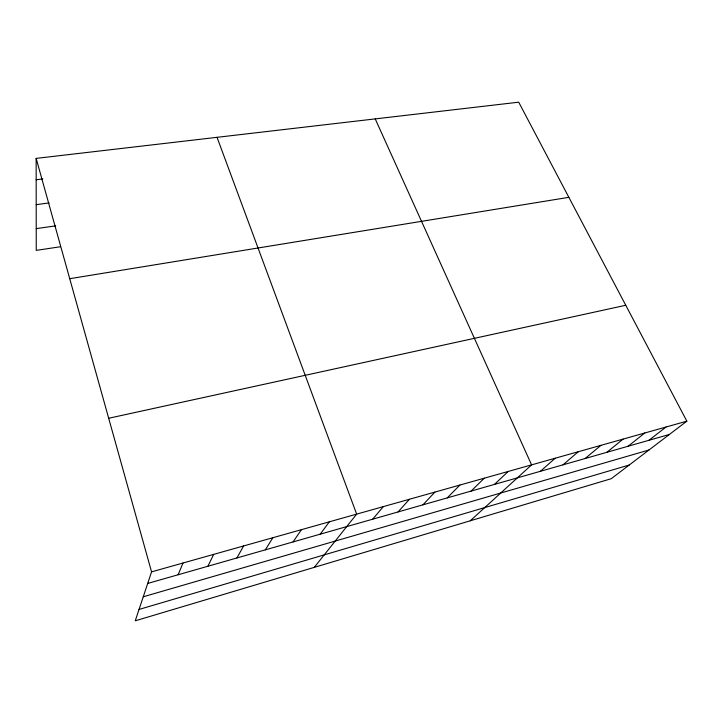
<?xml version="1.0" encoding="UTF-8"?>
<svg xmlns="http://www.w3.org/2000/svg" width="723" height="723" viewBox="0 0 723 723"><rect width="100%" height="100%" fill="white"/><g stroke="black" fill="none" stroke-linecap="round" stroke-linejoin="round"><path stroke-width="1.08" d="M36.15 158.391L151.559 571.866L135.255 620.813L611.287 478.68L686.85 421.157L518.707 102.187L36.15 158.391L36.249 250.384L60.361 246.751M178.138 574.749L183 563.018M207.872 566.263L213.674 554.378M236.909 557.966L243.624 545.946M265.296 549.86L272.878 537.713M293.05 541.934L301.446 529.67M320.181 534.189L329.363 521.807M314.288 567.356L356.647 514.125L217.036 137.325M372.679 519.195L383.317 506.615M398.075 511.938L409.399 499.277M422.937 504.835L434.912 492.092M447.284 497.885L459.864 485.07M471.116 491.08L484.283 478.192M494.46 484.41L508.188 471.459M470.266 520.786L531.595 464.871L375.228 118.897M540.406 471.288L555.201 458.228M563.009 464.835L578.301 451.721M585.151 458.509L600.921 445.35M606.841 452.318L623.072 439.114M628.106 446.245L644.762 433.005M648.947 440.289L666.019 427.022M139.042 609.444L629.245 465.006M143.262 596.782L648.956 450.004M147.709 583.443L669.39 434.451M151.559 571.866L686.85 421.157M108.685 418.256L625.756 305.26M69.733 278.698L568.856 197.325M36.222 228.622L55.707 225.847M36.204 204.663L49.074 202.937M36.177 179.747L42.838 178.924"/></g></svg>
